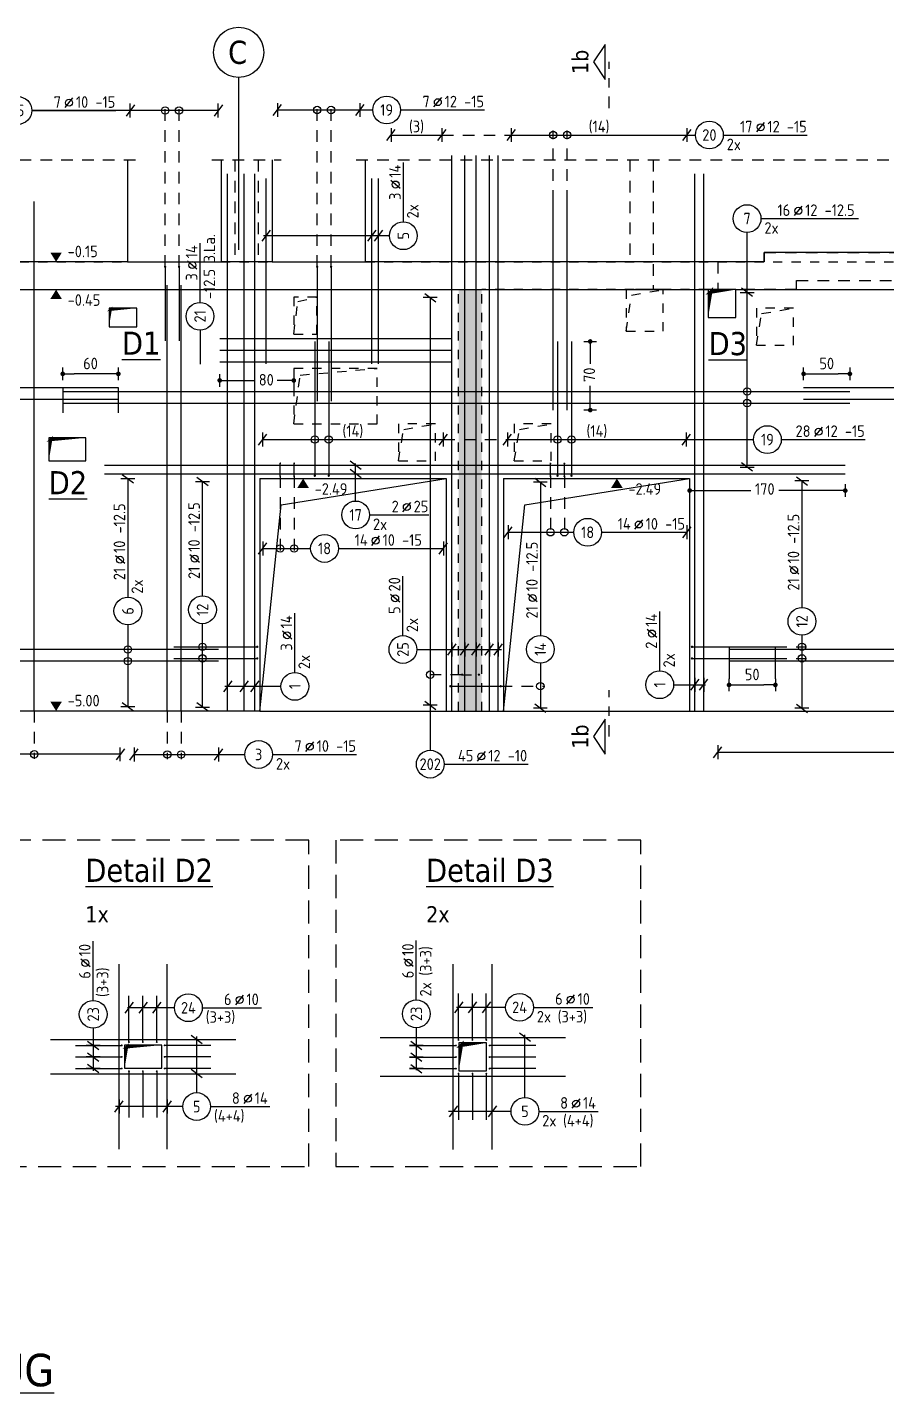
# Model space of a CAD drawing. Extents: x -36 to 85, y -7 to 53.
# Drawn here: x 10.54 to 19.82, y 24.54 to 39.28 of the extents above; entities that cross this region are included whole.
import ezdxf
from ezdxf.enums import TextEntityAlignment as Align

# ---------------------------------------------------------------- set-up
doc = ezdxf.new("R2010")
doc.units = 0
doc.header["$LTSCALE"] = 0.5
for name, pattern in [('AUSGEZOGEN', [1000.01, 1000, 0.01]), ('DASHDOTSMALL', [1.05, 0.5, -0.25, 0.05, -0.25]), ('DOT', [0.175, 0.05, -0.125]), ('HIDDEN', [0.375, 0.25, -0.125]), ('HIDDEN2', [0.187, 0.125, -0.062]), ('PUNKT', [0.175, 0.05, -0.125]), ('STRICHLINIE', [0.75, 0.5, -0.25]), ('STRICHPUNKT2', [0.55, 0.25, -0.125, 0.05, -0.125]), ('VERDECKT', [0.375, 0.25, -0.125])]:
    doc.linetypes.add(name, pattern=pattern)
for name, color, linetype in [('ACHSEN', 7, 'Continuous'), ('AFU', 7, 'Continuous'), ('BETON', 7, 'Continuous'), ('DETAIL', 7, 'Continuous'), ('DRUEBER', 7, 'Continuous'), ('grau_mittel', 7, 'Continuous'), ('HILFE', 7, 'Continuous'), ('koten', 7, 'Continuous'), ('MASSE', 7, 'Continuous'), ('OBJEKT', 7, 'Continuous'), ('RND', 7, 'Continuous'), ('SCHATTEN', 15, 'Continuous'), ('SCHNITTE', 7, 'Continuous'), ('SFP_Achsen', 7, 'Continuous'), ('TEXT', 7, 'Continuous'), ('VERDECKT', 7, 'Continuous'), ('WBZ', 7, 'Continuous')]:
    doc.layers.add(name, color=color, linetype=linetype)
doc.layers.add('NOPLOT', color=7, linetype='Continuous', plot=False)
doc.styles.add('helv', font='tahoma.ttf')
doc.styles.add('txt', font='isocp.shx')
doc.linetypes.add('AFU_50K', pattern='A,0.15,["/",Standard,S=0.2,R=0,X=-0.01,Y=-0.1],0.07,["/",Standard,S=0.2,R=0,X=-0.01,Y=-0.1],0.15', length=0.37)
doc.linetypes.add('AFU_50L', pattern='A,0.75,["/",Standard,S=0.2,R=0,X=-0.01,Y=-0.1],0.07,["/",Standard,S=0.2,R=0,X=-0.01,Y=-0.1],0.75', length=1.57)
doc.dimstyles.new('DOT_I', dxfattribs={"dimscale": 0.5, "dimtxt": 0.25, "dimasz": 0.25, "dimexe": 0.1, "dimexo": 0.3, "dimgap": 0.1, "dimtad": 1, "dimdec": 3, "dimzin": 3, "dimtxsty": 'txt', "dimblk": 'DOT', "dimblk1": 'DOT', "dimblk2": 'DOT', "dimsah": 1, "dimcen": 0.1, "dimse1": 1, "dimse2": 1, "dimazin": 0, "dimtfac": 1, "dimtdec": 4, "dimtix": 1, "dimtmove": 2, "dimatfit": 3, "dimfxl": 0, "dimtvp": 1, "dimtolj": 1, "dimtzin": 0, "dimarcsym": 0})

# ---------------------------------------------------------------- blocks, each defined once
blk = doc.blocks.new('okrd_o')
at = {"layer": 'koten', "color": 7, "linetype": 'Continuous'}
blk.add_solid([(-0.125, 0.202), (0.125, 0.202), (0, 0)], dxfattribs=at)
at = {"layer": 'koten', "style": 'txt'}
blk.add_attdef('OKRD', (0.25, 0.1), '', height=0.25, dxfattribs=at)
blk = doc.blocks.new('okrd_u')
at = {"layer": 'koten', "color": 7, "linetype": 'Continuous'}
blk.add_solid([(-0.125, -0.202), (0.125, -0.202), (0, 0)], dxfattribs=at)
at = {"layer": 'koten', "style": 'txt'}
blk.add_attdef('OKRD', (0.25, -0.35), '', height=0.25, dxfattribs=at)
blk = doc.blocks.new('RND_LEI')
at = {"layer": 'RND', "color": 7, "linetype": 'Continuous'}
blk.add_line((1.022, 0.066), (1.19, 0.27), dxfattribs=at)
for centre, radius in [((0, 0), 0.3), ((1.106, 0.168), 0.075)]:
    blk.add_circle(centre, radius, dxfattribs=at)
at = {"layer": 'RND', "color": 7, "linetype": 'Continuous', "style": 'txt'}
blk.add_attdef('ANZ', text='', height=0.25, dxfattribs=at).set_placement((0.931, 0.057), align=Align.RIGHT)
for tag, p in [('DUM', (1.253, 0.057)), ('ABSTD', (1.674, 0.057)), ('POSTXT', (0.374, -0.327))]:
    blk.add_attdef(tag, p, '', height=0.25, dxfattribs=at)
blk.add_attdef('POSL', text='', height=0.25, dxfattribs=at).set_placement((0, 0), align=Align.MIDDLE)
blk = doc.blocks.new('lei_gre')
at = {"layer": 'RND', "color": 7, "linetype": 'Continuous'}
for p, q in [((-0.09, -0.12), (0.09, 0.12)), ((0, 0.15), (0, -0.15))]:
    blk.add_line(p, q, dxfattribs=at)
blk = doc.blocks.new('DOT')
at = {"layer": 'MASSE', "color": 7, "linetype": 'Continuous'}
for p, q in [((0, 0), (-1, 0)), ((0, 0.54), (0, -0.54))]:
    blk.add_line(p, q, dxfattribs=at)
at = {"layer": 'MASSE', "color": 7, "linetype": 'Continuous', "const_width": 0.2}
blk.add_lwpolyline([(-0.1, 0, 1), (0.1, 0, 1)], format="xyb", close=True, dxfattribs=at)
blk = doc.blocks.new('*D36')
at = {"layer": 'Defpoints', "color": 0, "linetype": 'AUSGEZOGEN', "transparency": 16777216}
for p in [(10.92, 35.541), (10.92, 35.541), (11.52, 35.541)]:
    blk.add_point(p, dxfattribs=at)
at = {"layer": 'MASSE', "color": 0, "linetype": 'AUSGEZOGEN', "lineweight": -2, "transparency": 16777216}
blk.add_line((11.395, 35.541), (11.045, 35.541), dxfattribs=at)
at = {"layer": 'MASSE', "color": 0, "linetype": 'AUSGEZOGEN', "lineweight": -2, "transparency": 16777216, "xscale": 0.125, "yscale": 0.125, "zscale": 0.125, "rotation": 180}
blk.add_blockref('DOT', (10.92, 35.541), dxfattribs=at)
at = {"layer": 'MASSE', "color": 0, "linetype": 'AUSGEZOGEN', "lineweight": -2, "transparency": 16777216, "xscale": 0.125, "yscale": 0.125, "zscale": 0.125}
blk.add_blockref('DOT', (11.52, 35.541), dxfattribs=at)
at = {"layer": 'MASSE', "color": 0, "linetype": 'AUSGEZOGEN', "transparency": 16777216, "insert": (11.22, 35.653), "char_height": 0.125, "attachment_point": 5, "style": 'txt'}
blk.add_mtext('\\A1;60', dxfattribs=at)
blk = doc.blocks.new('*D37')
at = {"layer": 'Defpoints', "color": 0, "linetype": 'AUSGEZOGEN', "transparency": 16777216}
for p in [(18.92, 35.541), (19.42, 35.541), (19.42, 35.541)]:
    blk.add_point(p, dxfattribs=at)
at = {"layer": 'MASSE', "color": 0, "linetype": 'AUSGEZOGEN', "lineweight": -2, "transparency": 16777216}
blk.add_line((19.045, 35.541), (19.295, 35.541), dxfattribs=at)
at = {"layer": 'MASSE', "color": 0, "linetype": 'AUSGEZOGEN', "lineweight": -2, "transparency": 16777216, "xscale": 0.125, "yscale": 0.125, "zscale": 0.125, "rotation": 180}
blk.add_blockref('DOT', (18.92, 35.541), dxfattribs=at)
at = {"layer": 'MASSE', "color": 0, "linetype": 'AUSGEZOGEN', "lineweight": -2, "transparency": 16777216, "xscale": 0.125, "yscale": 0.125, "zscale": 0.125}
blk.add_blockref('DOT', (19.42, 35.541), dxfattribs=at)
at = {"layer": 'MASSE', "color": 0, "linetype": 'AUSGEZOGEN', "transparency": 16777216, "insert": (19.17, 35.653), "char_height": 0.125, "attachment_point": 5, "style": 'txt'}
blk.add_mtext('\\A1;50', dxfattribs=at)
blk = doc.blocks.new('*D41')
at = {"layer": 'Defpoints', "color": 0, "linetype": 'AUSGEZOGEN', "transparency": 16777216}
for p in [(18.115, 32.182), (18.615, 32.182), (18.615, 32.182)]:
    blk.add_point(p, dxfattribs=at)
at = {"layer": 'MASSE', "color": 0, "linetype": 'AUSGEZOGEN', "lineweight": -2, "transparency": 16777216}
blk.add_line((18.24, 32.182), (18.49, 32.182), dxfattribs=at)
at = {"layer": 'MASSE', "color": 0, "linetype": 'AUSGEZOGEN', "lineweight": -2, "transparency": 16777216, "xscale": 0.125, "yscale": 0.125, "zscale": 0.125, "rotation": 180}
blk.add_blockref('DOT', (18.115, 32.182), dxfattribs=at)
at = {"layer": 'MASSE', "color": 0, "linetype": 'AUSGEZOGEN', "lineweight": -2, "transparency": 16777216, "xscale": 0.125, "yscale": 0.125, "zscale": 0.125}
blk.add_blockref('DOT', (18.615, 32.182), dxfattribs=at)
at = {"layer": 'MASSE', "color": 0, "linetype": 'AUSGEZOGEN', "transparency": 16777216, "insert": (18.365, 32.295), "char_height": 0.125, "attachment_point": 5, "style": 'txt'}
blk.add_mtext('\\A1;50', dxfattribs=at)
blk = doc.blocks.new('*D39')
at = {"layer": 'Defpoints', "color": 0, "linetype": 'AUSGEZOGEN', "transparency": 16777216}
for p in [(17.69, 34.281), (17.69, 34.281), (19.37, 34.281)]:
    blk.add_point(p, dxfattribs=at)
at = {"layer": 'MASSE', "color": 0, "linetype": 'AUSGEZOGEN', "lineweight": -2, "transparency": 16777216}
for p, q in [((17.815, 34.281), (18.351, 34.281)), ((19.245, 34.281), (18.651, 34.281))]:
    blk.add_line(p, q, dxfattribs=at)
at = {"layer": 'MASSE', "color": 0, "linetype": 'AUSGEZOGEN', "lineweight": -2, "transparency": 16777216, "xscale": 0.125, "yscale": 0.125, "zscale": 0.125, "rotation": 180}
blk.add_blockref('DOT', (17.69, 34.281), dxfattribs=at)
at = {"layer": 'MASSE', "color": 0, "linetype": 'AUSGEZOGEN', "lineweight": -2, "transparency": 16777216, "xscale": 0.125, "yscale": 0.125, "zscale": 0.125}
blk.add_blockref('DOT', (19.37, 34.281), dxfattribs=at)
at = {"layer": 'MASSE', "color": 0, "linetype": 'AUSGEZOGEN', "transparency": 16777216, "insert": (18.501, 34.298), "char_height": 0.125, "attachment_point": 5, "style": 'txt'}
blk.add_mtext('\\A1;170', dxfattribs=at)
blk = doc.blocks.new('*D42')
at = {"layer": 'Defpoints', "color": 0, "linetype": 'AUSGEZOGEN', "transparency": 16777216}
for p in [(16.616, 35.891), (16.616, 35.891), (16.616, 35.15)]:
    blk.add_point(p, dxfattribs=at)
at = {"layer": 'MASSE', "color": 0, "linetype": 'AUSGEZOGEN', "lineweight": -2, "transparency": 16777216}
for p, q in [((16.616, 35.766), (16.616, 35.649)), ((16.616, 35.275), (16.616, 35.412))]:
    blk.add_line(p, q, dxfattribs=at)
at = {"layer": 'MASSE', "color": 0, "linetype": 'AUSGEZOGEN', "lineweight": -2, "transparency": 16777216, "xscale": 0.125, "yscale": 0.125, "zscale": 0.125}
for p, rotation in [((16.616, 35.891), 90), ((16.616, 35.15), 270)]:
    blk.add_blockref('DOT', p, dxfattribs=dict(at, rotation=rotation))
at = {"layer": 'MASSE', "color": 0, "linetype": 'AUSGEZOGEN', "transparency": 16777216, "insert": (16.606, 35.531), "char_height": 0.125, "attachment_point": 5, "rotation": 90, "style": 'txt'}
blk.add_mtext('\\A1;70', dxfattribs=at)
blk = doc.blocks.new('*D29')
at = {"layer": 'Defpoints', "color": 0, "linetype": 'AUSGEZOGEN', "transparency": 16777216}
for p in [(12.615, 35.47), (13.415, 35.47), (13.415, 35.47)]:
    blk.add_point(p, dxfattribs=at)
at = {"layer": 'MASSE', "color": 0, "linetype": 'AUSGEZOGEN', "lineweight": -2, "transparency": 16777216}
for p, q in [((12.74, 35.47), (12.999, 35.47)), ((13.29, 35.47), (13.237, 35.47))]:
    blk.add_line(p, q, dxfattribs=at)
at = {"layer": 'MASSE', "color": 0, "linetype": 'AUSGEZOGEN', "lineweight": -2, "transparency": 16777216, "xscale": 0.125, "yscale": 0.125, "zscale": 0.125, "rotation": 180}
blk.add_blockref('DOT', (12.615, 35.47), dxfattribs=at)
at = {"layer": 'MASSE', "color": 0, "linetype": 'AUSGEZOGEN', "lineweight": -2, "transparency": 16777216, "xscale": 0.125, "yscale": 0.125, "zscale": 0.125}
blk.add_blockref('DOT', (13.415, 35.47), dxfattribs=at)
at = {"layer": 'MASSE', "color": 0, "linetype": 'AUSGEZOGEN', "transparency": 16777216, "insert": (13.118, 35.477), "char_height": 0.125, "attachment_point": 5, "style": 'txt'}
blk.add_mtext('\\A1;80', dxfattribs=at)
blk = doc.blocks.new('SCHN-2')
at = {"layer": 'SCHNITTE', "color": 6, "linetype": 'Continuous'}
blk.add_lwpolyline([(0.378, 0.088), (0, 0.34), (-0.378, 0.088)], close=True, dxfattribs=at)
at = {"layer": 'SCHNITTE', "color": 1, "linetype": 'DASHDOTSMALL', "style": 'helv'}
blk.add_attdef('SCHN-2', text='', height=0.35, dxfattribs=at).set_placement((0, 0.45), align=Align.CENTER)

msp = doc.modelspace()

# ---------------------------------------------------------------- hatches: boundary and pattern name
at = {"layer": 'grau_mittel'}
h = msp.add_hatch(color=61, dxfattribs=at)
h.paths.add_polyline_path([(6.4447, 31.8204), (6.8147, 31.8204), (6.8147, 31.9004), (6.6947, 31.9004), (6.6947, 36.4504), (6.4447, 36.4504)])
h.paths.add_polyline_path([(9.1947, 36.4504), (8.9447, 36.4504), (8.9447, 31.9004), (9.1947, 31.9004)])
h.paths.add_polyline_path([(15.4447, 36.4504), (15.1947, 36.4504), (15.1947, 31.9004), (15.4447, 31.9004)])

# ---------------------------------------------------------------- linework, layer by layer
at = {"layer": 'ACHSEN', "color": 140, "linetype": 'AUSGEZOGEN'}
msp.add_line((12.8197, 38.7422), (12.8197, 36.8818), dxfattribs=at)
at = {"layer": 'AFU', "color": 8, "linetype": 'AFU_50L'}
for p, q in [((11.6197, 36.7504), (7.8547, 36.7504)), ((18.4947, 36.7504), (14.1897, 36.7504)), ((29.6197, 36.8504), (18.4947, 36.8504)), ((18.4947, 36.8504), (18.4947, 36.7504)), ((9.6947, 36.4504), (17.8897, 36.4504)), ((18.1897, 36.4504), (25.5497, 36.4504)), ((13.0497, 31.9004), (8.8247, 31.9004)), ((15.0597, 31.9004), (15.6797, 31.9004)), ((17.6897, 31.9004), (32.4947, 31.9004))]:
    msp.add_line(p, q, dxfattribs=at)
at = {"layer": 'AFU', "color": 8, "linetype": 'AFU_50K'}
msp.add_line((13.1797, 36.7504), (12.6297, 36.7504), dxfattribs=at)
at = {"layer": 'BETON', "color": 6, "linetype": 'AUSGEZOGEN'}
for p, q in [((11.6197, 37.8504), (11.6197, 36.7504)), ((12.6297, 37.8504), (12.6297, 36.7504)), ((13.1797, 37.8504), (13.1797, 36.7504)), ((14.1897, 36.7504), (14.1897, 37.8504)), ((11.6197, 36.7504), (12.6297, 36.7504)), ((13.1797, 36.7504), (14.1897, 36.7504)), ((13.0497, 34.4104), (13.0497, 31.9004)), ((13.0497, 34.4104), (15.0597, 34.4104)), ((15.0597, 34.4104), (15.0597, 31.9004)), ((15.6797, 34.4104), (15.6797, 31.9004)), ((15.6797, 34.4104), (17.6897, 34.4104)), ((17.6897, 34.4104), (17.6897, 31.9004))]:
    msp.add_line(p, q, dxfattribs=at)
for points in [[(17.8897, 36.4504), (17.8897, 36.1504), (18.1897, 36.1504), (18.1897, 36.4504)], [(11.4197, 36.2504), (11.4197, 36.0504), (11.7197, 36.0504), (11.7197, 36.2504)], [(10.7697, 34.8504), (10.7697, 34.6004), (11.1697, 34.6004), (11.1697, 34.8504)], [(15.1975, 28.3166), (15.1975, 28.0166), (15.4975, 28.0166), (15.4975, 28.3166)], [(11.5887, 28.2931), (11.5887, 28.0431), (11.9887, 28.0431), (11.9887, 28.2931)]]:
    msp.add_lwpolyline(points, close=True, dxfattribs=at)
at = {"layer": 'DETAIL', "color": 102, "linetype": 'STRICHLINIE'}
for points in [[(10.2795, 26.981), (13.5759, 26.981), (13.5759, 30.5052), (10.2795, 30.5052)], [(13.8676, 26.981), (17.164, 26.981), (17.164, 30.5052), (13.8676, 30.5052)]]:
    msp.add_lwpolyline(points, close=True, dxfattribs=at)
at = {"layer": 'DRUEBER', "color": 7, "linetype": 'DOT'}
for p, q in [((7.8547, 36.7504), (11.6197, 36.7504)), ((12.6297, 36.7504), (13.1797, 36.7504)), ((14.1897, 36.7504), (29.7697, 36.7504)), ((9.6947, 36.4504), (15.1947, 36.4504)), ((17.8897, 36.4504), (15.4447, 36.4504)), ((18.1897, 36.4504), (25.5497, 36.4504))]:
    msp.add_line(p, q, dxfattribs=at)
at = {"layer": 'DRUEBER', "color": 7, "linetype": 'PUNKT'}
for p, q in [((15.1947, 31.9004), (15.1947, 36.4504)), ((15.4447, 31.9004), (15.4447, 36.4504))]:
    msp.add_line(p, q, dxfattribs=at)
at = {"layer": 'HILFE', "color": 102, "linetype": 'HIDDEN'}
for p, q in [((7.7547, 37.8504), (11.7197, 37.8504)), ((12.5297, 37.8504), (13.2797, 37.8504)), ((14.0897, 37.8504), (29.8697, 37.8504))]:
    msp.add_line(p, q, dxfattribs=at)
at = {"layer": 'HILFE', "color": 102, "linetype": 'AUSGEZOGEN'}
for p, q in [((13.2791, 34.1268), (15.0597, 34.4104)), ((15.9091, 34.1268), (17.6897, 34.4104)), ((13.0497, 31.9004), (13.2791, 34.1268)), ((15.6797, 31.9004), (15.9091, 34.1268))]:
    msp.add_line(p, q, dxfattribs=at)
at = {"layer": 'NOPLOT', "color": 191, "linetype": 'AUSGEZOGEN'}
for p, q in [((10.9197, 35.3928), (10.9197, 35.1211)), ((11.5197, 35.3928), (11.5197, 35.1211)), ((18.1146, 32.5936), (18.1146, 32.2466)), ((18.6146, 32.5936), (18.6146, 32.2466))]:
    msp.add_line(p, q, dxfattribs=at)
at = {"layer": 'OBJEKT', "color": 7, "linetype": 'AUSGEZOGEN'}
for p, q in [((13.0497, 31.9004), (15.0597, 31.9004)), ((15.6797, 31.9004), (17.6897, 31.9004))]:
    msp.add_line(p, q, dxfattribs=at)
at = {"layer": 'RND', "color": 7, "linetype": 'AUSGEZOGEN'}
for p, q in [((11.6496, 38.385), (10.5858, 38.385)), ((10.5858, 38.385), (11.4921, 38.385)), ((12.5999, 38.385), (11.6496, 38.385)), ((13.2383, 38.3905), (14.1289, 38.3905)), ((14.1289, 38.3905), (14.2675, 38.3905)), ((14.5675, 38.3905), (15.4737, 38.3905)), ((14.4651, 38.1198), (15.0153, 38.1198)), ((15.7625, 38.1198), (17.6607, 38.1198)), ((17.6607, 38.1198), (17.7528, 38.1198)), ((18.0528, 38.1198), (18.9591, 38.1198)), ((14.5983, 37.1824), (14.5983, 37.8224)), ((18.46, 37.2177), (19.5125, 37.2177)), ((18.31, 36.4205), (18.31, 37.0677)), ((12.4024, 36.3122), (12.4024, 36.9522)), ((18.31, 34.5348), (18.31, 36.4205)), ((14.8883, 36.3642), (14.8883, 31.9621)), ((13.0771, 34.8314), (15.0284, 34.8314)), ((15.7221, 34.8314), (17.6533, 34.8314)), ((17.6533, 34.8314), (18.3791, 34.8314)), ((18.6791, 34.8314), (19.5853, 34.8314)), ((11.6234, 34.4092), (11.6234, 33.1308)), ((12.4292, 33.1435), (12.4292, 34.3779)), ((16.0772, 34.3701), (16.0772, 32.7169)), ((18.9019, 34.3845), (18.9019, 33.0186)), ((14.2329, 34.0181), (14.8729, 34.0181)), ((15.7294, 33.8305), (16.438, 33.8305)), ((16.738, 33.8305), (17.6605, 33.8305)), ((13.08, 33.6557), (13.5971, 33.6557)), ((13.8971, 33.6557), (15.0301, 33.6557)), ((14.5933, 32.715), (14.5933, 33.355)), ((13.4264, 32.316), (13.4264, 32.956)), ((17.3665, 32.3341), (17.3665, 32.9741)), ((11.6234, 32.8308), (11.6234, 31.9459)), ((12.4292, 31.9437), (12.4292, 32.8435)), ((18.9019, 32.7186), (18.9019, 31.9299)), ((16.0772, 32.4169), (16.0772, 31.9321)), ((14.8883, 31.9621), (14.8883, 31.4768)), ((11.5415, 31.4327), (9.2946, 31.4327)), ((11.69, 31.4311), (12.6032, 31.4311)), ((12.6032, 31.4311), (12.8852, 31.4311)), ((13.1852, 31.4311), (14.0914, 31.4311)), ((17.9937, 31.4552), (24.9398, 31.4552)), ((15.0383, 31.3268), (15.9445, 31.3268)), ((11.2488, 28.7757), (11.2488, 29.4157)), ((14.7381, 28.7807), (14.7381, 29.4207)), ((12.4272, 28.6965), (13.0672, 28.6965)), ((16.0027, 28.7006), (16.6427, 28.7006)), ((12.5164, 27.6296), (13.1564, 27.6296)), ((16.0608, 27.5776), (16.7008, 27.5776))]:
    msp.add_line(p, q, dxfattribs=at)
at = {"layer": 'RND', "color": 102, "linetype": 'VERDECKT'}
for p, q in [((12.0259, 36.6974), (12.0259, 38.435)), ((12.1759, 36.6974), (12.1759, 38.435)), ((13.6675, 36.6974), (13.6675, 38.4405)), ((13.8175, 36.6974), (13.8175, 38.4405)), ((16.2162, 37.4004), (16.2162, 38.1698)), ((16.3662, 37.4004), (16.3662, 38.1698)), ((13.2687, 34.4351), (13.2687, 33.6057)), ((13.4187, 34.4351), (13.4187, 33.6057)), ((16.1868, 34.4351), (16.1868, 33.7805)), ((16.3368, 34.4351), (16.3368, 33.7805)), ((18.6146, 32.5936), (18.9519, 32.5936)), ((18.6146, 32.4686), (18.9519, 32.4686)), ((15.2326, 32.2928), (14.8383, 32.2928)), ((15.6494, 32.1678), (16.1272, 32.1678)), ((10.6124, 31.9004), (10.6124, 31.3827)), ((12.0492, 31.9004), (12.0492, 31.3811)), ((12.1992, 31.9004), (12.1992, 31.3811))]:
    msp.add_line(p, q, dxfattribs=at)
at = {"layer": 'RND', "color": 7, "linetype": 'VERDECKT'}
for p, q in [((15.0153, 38.1198), (15.7625, 38.1198)), ((15.0284, 34.8314), (15.7221, 34.8314))]:
    msp.add_line(p, q, dxfattribs=at)
at = {"layer": 'RND', "color": 102, "linetype": 'AUSGEZOGEN'}
for p, q in [((14.4483, 37.0324), (13.0864, 37.0324)), ((12.4024, 36.0122), (12.4024, 35.6452)), ((14.0829, 34.1681), (14.0829, 34.5739)), ((14.7433, 32.565), (15.6566, 32.565)), ((13.2764, 32.166), (12.6688, 32.166)), ((17.5165, 32.1841), (17.8624, 32.1841)), ((12.1272, 28.6965), (11.6209, 28.6965)), ((15.7027, 28.7006), (15.1704, 28.7006)), ((11.2488, 28.4757), (11.2488, 28.0137)), ((14.7381, 28.4807), (14.7381, 28.0235)), ((12.3664, 27.7796), (12.3664, 28.3875)), ((15.9108, 27.7276), (15.9108, 28.4033)), ((12.2164, 27.6296), (11.4907, 27.6296)), ((15.7608, 27.5776), (15.0851, 27.5776))]:
    msp.add_line(p, q, dxfattribs=at)
at = {"layer": 'RND', "color": 1, "linetype": 'AUSGEZOGEN'}
for points in [[(15.122, 31.9004), (15.122, 37.9004)], [(15.2607, 31.9004), (15.2607, 37.9004)], [(15.3827, 31.9004), (15.3827, 37.9004)], [(15.527, 31.9004), (15.527, 37.9004)], [(15.6231, 31.9004), (15.6231, 37.9004)], [(12.6992, 31.9004), (12.6992, 37.7004)], [(12.8777, 31.9004), (12.8777, 37.7004)], [(12.9931, 31.9004), (12.9931, 37.7004)], [(13.1158, 35.6504), (13.1158, 37.6504)], [(14.2568, 35.6504), (14.2568, 37.6504)], [(14.328, 35.6504), (14.328, 37.6504)], [(17.7462, 31.9004), (17.7462, 37.7004)], [(17.8424, 31.9004), (17.8424, 37.7004)], [(10.6124, 31.9004), (10.6124, 37.4004)], [(16.2162, 35.1504), (16.2162, 37.4004)], [(16.3662, 35.1504), (16.3662, 37.4004)], [(12.0259, 36.6974), (12.0259, 35.8974)], [(12.1759, 36.6974), (12.1759, 35.8974)], [(13.6675, 36.6974), (13.6675, 35.2474)], [(13.8175, 36.6974), (13.8175, 35.2474)], [(12.0492, 31.9004), (12.0492, 36.5004)], [(12.1992, 31.9004), (12.1992, 36.5004)], [(12.6147, 35.9213), (15.1147, 35.9213)], [(13.642, 35.8911), (13.642, 34.4411)], [(13.792, 35.8911), (13.792, 34.4411)], [(16.263, 35.8911), (16.263, 34.4411)], [(16.413, 35.8911), (16.413, 34.4411)], [(12.6147, 35.7963), (15.1147, 35.7963)], [(12.6147, 35.6713), (15.1147, 35.6713)], [(3.0197, 35.3928), (11.5197, 35.3928)], [(18.9197, 35.3928), (27.7197, 35.3928)], [(3.0197, 35.2678), (11.5197, 35.2678)], [(10.9197, 35.3506), (19.4197, 35.3506)], [(18.9197, 35.2678), (27.7197, 35.2678)], [(10.9197, 35.2256), (19.4197, 35.2256)], [(11.3697, 34.555), (19.3697, 34.555)], [(13.2687, 34.4351), (13.2687, 34.5743)], [(13.4187, 34.4351), (13.4187, 34.5743)], [(16.1868, 34.4351), (16.1868, 34.5735)], [(16.3368, 34.4351), (16.3368, 34.5735)], [(11.3697, 34.4633), (19.3697, 34.4633)], [(12.1202, 32.5936), (13.0202, 32.5936)], [(17.7146, 32.5936), (18.6146, 32.5936)], [(12.6002, 32.5644), (9.2002, 32.5644)], [(12.6002, 32.4394), (9.2002, 32.4394)], [(12.1202, 32.4686), (13.0202, 32.4686)], [(17.7146, 32.4686), (18.6146, 32.4686)], [(27.6146, 32.5644), (18.1146, 32.5644)], [(27.6146, 32.4394), (18.1146, 32.4394)], [(15.1057, 32.1678), (15.6494, 32.1678)], [(11.5288, 27.1681), (11.5288, 29.1681)], [(12.0485, 27.1681), (12.0485, 29.1681)], [(15.1376, 27.1666), (15.1376, 29.1666)], [(15.5573, 27.1666), (15.5573, 29.1666)], [(11.6352, 28.3253), (11.6352, 28.8253)], [(11.7852, 28.3253), (11.7852, 28.8253)], [(11.9352, 28.3253), (11.9352, 28.8253)], [(15.194, 28.3488), (15.194, 28.8488)], [(15.344, 28.3488), (15.344, 28.8488)], [(15.494, 28.3488), (15.494, 28.8488)], [(10.7887, 28.353), (12.7887, 28.353)], [(14.3475, 28.3765), (16.3475, 28.3765)], [(11.0573, 28.2903), (11.5573, 28.2903)], [(11.0573, 28.1653), (11.5573, 28.1653)], [(12.52, 28.2903), (12.02, 28.2903)], [(12.52, 28.1653), (12.02, 28.1653)], [(14.6661, 28.2888), (15.1661, 28.2888)], [(14.6661, 28.1638), (15.1661, 28.1638)], [(16.0288, 28.2888), (15.5288, 28.2888)], [(16.0288, 28.1638), (15.5288, 28.1638)], [(11.0573, 28.0403), (11.5573, 28.0403)], [(12.52, 28.0403), (12.02, 28.0403)], [(14.6661, 28.0388), (15.1661, 28.0388)], [(16.0288, 28.0388), (15.5288, 28.0388)], [(10.7887, 27.9833), (12.7887, 27.9833)], [(11.6352, 28.0109), (11.6352, 27.5109)], [(11.7852, 28.0109), (11.7852, 27.5109)], [(11.9352, 28.0109), (11.9352, 27.5109)], [(14.3475, 27.9568), (16.3475, 27.9568)], [(15.194, 27.9845), (15.194, 27.4845)], [(15.344, 27.9845), (15.344, 27.4845)], [(15.494, 27.9845), (15.494, 27.4845)]]:
    msp.add_lwpolyline(points, dxfattribs=at)
at = {"layer": 'RND', "color": 7, "linetype": 'AUSGEZOGEN'}
for points, const_width in [([(12.0196, 36.6974, 1), (12.0321, 36.6974, 1)], 0.0125), ([(12.1696, 36.6974, 1), (12.1821, 36.6974, 1)], 0.0125), ([(13.6612, 36.6974, 1), (13.6737, 36.6974, 1)], 0.0125), ([(13.8112, 36.6974, 1), (13.8237, 36.6974, 1)], 0.0125), ([(13.2637, 34.5743, 1), (13.2737, 34.5743, 1)], 0.01), ([(13.4137, 34.5743, 1), (13.4237, 34.5743, 1)], 0.01), ([(16.1818, 34.5735, 1), (16.1918, 34.5735, 1)], 0.01), ([(16.3318, 34.5735, 1), (16.3418, 34.5735, 1)], 0.01), ([(13.2637, 34.4351, 1), (13.2737, 34.4351, 1)], 0.01), ([(13.4137, 34.4351, 1), (13.4237, 34.4351, 1)], 0.01), ([(13.6358, 34.4411, 1), (13.6483, 34.4411, 1)], 0.0125), ([(13.7858, 34.4411, 1), (13.7983, 34.4411, 1)], 0.0125), ([(16.1818, 34.4351, 1), (16.1918, 34.4351, 1)], 0.01), ([(16.2568, 34.4411, 1), (16.2693, 34.4411, 1)], 0.0125), ([(16.3318, 34.4351, 1), (16.3418, 34.4351, 1)], 0.01), ([(16.4068, 34.4411, 1), (16.4193, 34.4411, 1)], 0.0125), ([(13.014, 32.5936, 1), (13.0265, 32.5936, 1)], 0.0125), ([(17.7084, 32.5936, 1), (17.7209, 32.5936, 1)], 0.0125), ([(13.014, 32.4686, 1), (13.0265, 32.4686, 1)], 0.0125), ([(17.7084, 32.4686, 1), (17.7209, 32.4686, 1)], 0.0125), ([(15.2263, 32.2928, 1), (15.2388, 32.2928, 1)], 0.0125), ([(15.4201, 32.2928, -1), (15.4076, 32.2928, -1)], 0.0125), ([(15.0994, 32.1678, 1), (15.1119, 32.1678, 1)], 0.0125), ([(15.6557, 32.1678, -1), (15.6432, 32.1678, -1)], 0.0125), ([(11.6302, 28.3253, -1), (11.6402, 28.3253, -1)], 0.01), ([(11.7802, 28.3253, -1), (11.7902, 28.3253, -1)], 0.01), ([(11.9302, 28.3253, -1), (11.9402, 28.3253, -1)], 0.01), ([(15.189, 28.3488, -1), (15.199, 28.3488, -1)], 0.01), ([(15.339, 28.3488, -1), (15.349, 28.3488, -1)], 0.01), ([(15.489, 28.3488, -1), (15.499, 28.3488, -1)], 0.01), ([(11.5623, 28.2903, -1), (11.5523, 28.2903, -1)], 0.01), ([(11.5623, 28.1653, -1), (11.5523, 28.1653, -1)], 0.01), ([(12.015, 28.2903, 1), (12.025, 28.2903, 1)], 0.01), ([(12.015, 28.1653, 1), (12.025, 28.1653, 1)], 0.01), ([(15.1711, 28.2888, -1), (15.1611, 28.2888, -1)], 0.01), ([(15.1711, 28.1638, -1), (15.1611, 28.1638, -1)], 0.01), ([(15.5238, 28.2888, 1), (15.5338, 28.2888, 1)], 0.01), ([(15.5238, 28.1638, 1), (15.5338, 28.1638, 1)], 0.01), ([(11.5623, 28.0403, -1), (11.5523, 28.0403, -1)], 0.01), ([(11.6302, 28.0109, 1), (11.6402, 28.0109, 1)], 0.01), ([(11.7802, 28.0109, 1), (11.7902, 28.0109, 1)], 0.01), ([(11.9302, 28.0109, 1), (11.9402, 28.0109, 1)], 0.01), ([(12.015, 28.0403, 1), (12.025, 28.0403, 1)], 0.01), ([(15.1711, 28.0388, -1), (15.1611, 28.0388, -1)], 0.01), ([(15.5238, 28.0388, 1), (15.5338, 28.0388, 1)], 0.01), ([(15.189, 27.9845, 1), (15.199, 27.9845, 1)], 0.01), ([(15.339, 27.9845, 1), (15.349, 27.9845, 1)], 0.01), ([(15.489, 27.9845, 1), (15.499, 27.9845, 1)], 0.01)]:
    msp.add_lwpolyline(points, format="xyb", close=True, dxfattribs=dict(at, const_width=const_width))
at = {"layer": 'RND', "color": 1, "linetype": 'HIDDEN2'}
msp.add_lwpolyline([(15.2326, 32.2928), (15.4138, 32.2928)], dxfattribs=at)
at = {"layer": 'RND', "color": 7, "linetype": 'AUSGEZOGEN'}
for centre in [(12.0259, 38.385), (12.1759, 38.385), (13.6675, 38.3905), (13.8175, 38.3905), (16.2162, 38.1198), (16.3662, 38.1198), (18.31, 35.3506), (18.31, 35.2256), (13.642, 34.8314), (13.792, 34.8314), (16.263, 34.8314), (16.413, 34.8314), (16.1868, 33.8305), (16.3368, 33.8305), (13.2687, 33.6557), (13.4187, 33.6557), (11.6234, 32.5644), (12.4292, 32.5936), (18.9019, 32.5936), (11.6234, 32.4394), (12.4292, 32.4686), (18.9019, 32.4686), (14.8883, 32.2928), (16.0772, 32.1678), (10.6124, 31.4327), (12.0492, 31.4311), (12.1992, 31.4311)]:
    msp.add_circle(centre, 0.04, dxfattribs=at)
at = {"layer": 'SCHATTEN', "color": 1, "linetype": 'AUSGEZOGEN'}
for points in [[(17.8897, 36.1504, 0, 0.0489, 0), (17.9141, 36.4484, 0, 0, 0), (17.8917, 36.426, 0.0489, 0, 0), (18.1897, 36.4504, 0, 0, 0)], [(11.4197, 36.0504, 0, 0.0326, 0), (11.4359, 36.249, 0, 0, 0), (11.4205, 36.2348, 0.0311, 0, 0), (11.7197, 36.2504, 0, 0, 0)], [(10.7697, 34.6004, 0, 0.0408, 0), (10.79, 34.8487, 0, 0, 0), (10.7706, 34.8311, 0.0386, 0, 0), (11.1697, 34.8504, 0, 0, 0)], [(11.5887, 28.0431, 0, 0.0408, 0), (11.609, 28.2915, 0, 0, 0), (11.5896, 28.2738, 0.0386, 0, 0), (11.9887, 28.2931, 0, 0, 0)], [(15.1975, 28.0166, 0, 0.0489, 0), (15.2218, 28.3146, 0, 0, 0), (15.1995, 28.2923, 0.0489, 0, 0), (15.4975, 28.3166, 0, 0, 0)]]:
    msp.add_lwpolyline(points, format="xyseb", dxfattribs=at)
at = {"layer": 'SCHNITTE', "color": 6, "linetype": 'STRICHPUNKT2'}
for p, q in [((16.8204, 38.4098), (16.8204, 38.9098)), ((16.8204, 31.6243), (16.8204, 32.1243))]:
    msp.add_line(p, q, dxfattribs=at)
at = {"layer": 'SFP_Achsen', "color": 7, "linetype": 'AUSGEZOGEN'}
msp.add_circle((12.8197, 39.0126), 0.2705, dxfattribs=at)
at = {"layer": 'VERDECKT', "color": 7, "linetype": 'HIDDEN'}
for p, q in [((12.7797, 37.8504), (12.7797, 36.7504)), ((13.0297, 37.8504), (13.0297, 36.7504)), ((17.0447, 37.8504), (17.0447, 36.7504)), ((17.2947, 37.8504), (17.2947, 36.4504)), ((11.6197, 36.7504), (7.8547, 36.7504)), ((12.7797, 36.7504), (12.6297, 36.7504)), ((13.1797, 36.7504), (13.0297, 36.7504)), ((17.0447, 36.7504), (14.1897, 36.7504)), ((18.4947, 36.7504), (17.9947, 36.7504)), ((17.9947, 36.7504), (17.9947, 36.4504)), ((18.4947, 36.7504), (18.4947, 36.8504)), ((18.4947, 36.8504), (29.3697, 36.8504)), ((9.6947, 36.4504), (17.2947, 36.4504)), ((18.8445, 36.4504), (18.1897, 36.4504)), ((18.8445, 36.5504), (27.6947, 36.5504)), ((18.8445, 36.4504), (18.8445, 36.5504))]:
    msp.add_line(p, q, dxfattribs=at)
at = {"layer": 'WBZ', "color": 102, "linetype": 'HIDDEN2'}
for p, q in [((17.0618, 36.3919), (17.4047, 36.4504)), ((13.4147, 35.9704), (13.4595, 36.3216)), ((13.4595, 36.3216), (13.6647, 36.3704)), ((17.0047, 36.0004), (17.0618, 36.3919)), ((18.4097, 35.8504), (18.4668, 36.1919)), ((18.4668, 36.1919), (18.8097, 36.2504)), ((13.4847, 35.5274), (14.3147, 35.6004)), ((13.4147, 35.0004), (13.4847, 35.5274)), ((14.6017, 34.9419), (14.9447, 35.0004)), ((15.8518, 34.9419), (16.1947, 35.0004)), ((14.5447, 34.6004), (14.6017, 34.9419)), ((15.7947, 34.6004), (15.8518, 34.9419))]:
    msp.add_line(p, q, dxfattribs=at)
for points in [[(17.0047, 36.0004), (17.4047, 36.0004), (17.4047, 36.4504), (17.0047, 36.4504)], [(13.6647, 35.9704), (13.6647, 36.3704), (13.4147, 36.3704), (13.4147, 35.9704)], [(18.4097, 35.8504), (18.8097, 35.8504), (18.8097, 36.2504), (18.4097, 36.2504)], [(13.4147, 35.0004), (14.3147, 35.0004), (14.3147, 35.6004), (13.4147, 35.6004)], [(14.5447, 34.6004), (14.9447, 34.6004), (14.9447, 35.0004), (14.5447, 35.0004)], [(15.7947, 34.6004), (16.1947, 34.6004), (16.1947, 35.0004), (15.7947, 35.0004)]]:
    msp.add_lwpolyline(points, close=True, dxfattribs=at)

# ---------------------------------------------------------------- block references
at = {"layer": 'koten', "color": 7, "linetype": 'AUSGEZOGEN'}
ref = msp.add_blockref('okrd_o', (10.8484, 36.7504), dxfattribs=dict(at, xscale=0.5, yscale=0.5, zscale=0.5))
ref.add_attrib('OKRD', '-0.15', (10.9734, 36.8004), dxfattribs={"layer": '0', "color": 0, "linetype": 'ByBlock', "height": 0.125, "style": 'txt'})
ref = msp.add_blockref('okrd_u', (10.8484, 36.4504), dxfattribs=dict(at, xscale=0.5, yscale=0.5, zscale=0.5))
ref.add_attrib('OKRD', '-0.45', (10.9734, 36.2754), dxfattribs={"layer": '0', "color": 0, "linetype": 'ByBlock', "height": 0.125, "style": 'txt'})
at = {"layer": 'koten', "color": 7, "linetype": 'AUSGEZOGEN', "xscale": 0.5, "yscale": 0.5, "zscale": 0.5}
for p in [(13.5157, 34.4104), (16.9039, 34.4104)]:
    msp.add_blockref('okrd_u', p, dxfattribs=at).add_auto_attribs({'OKRD': '-2.49'})
at = {"layer": 'koten', "color": 7, "linetype": 'AUSGEZOGEN'}
ref = msp.add_blockref('okrd_o', (10.8484, 31.9004), dxfattribs=dict(at, xscale=0.5, yscale=0.5, zscale=0.5))
ref.add_attrib('OKRD', '-5.00', (10.9734, 31.9504), dxfattribs={"layer": '0', "color": 0, "linetype": 'ByBlock', "height": 0.125, "style": 'txt'})
at = {"layer": 'RND', "color": 7, "linetype": 'AUSGEZOGEN', "xscale": 0.5, "yscale": 0.5, "zscale": 0.5}
for p, values in [((10.4358, 38.385), {'POSL': '15', 'DUM': '10', 'ANZ': '7', 'ABSTD': '-15'}), ((14.4175, 38.3905), {'POSL': '19', 'DUM': '12', 'ANZ': '7', 'ABSTD': '-15'}), ((17.9028, 38.1198), {'POSL': '20', 'DUM': '12', 'ANZ': '17', 'ABSTD': '-15', 'POSTXT': '2x'}), ((18.31, 37.2177), {'POSL': '7', 'DUM': '12', 'ANZ': '16', 'ABSTD': '-12.5', 'POSTXT': '2x'}), ((18.5291, 34.8314), {'POSL': '19', 'DUM': '12', 'ANZ': '28', 'ABSTD': '-15'}), ((14.0829, 34.0181), {'POSL': '17', 'DUM': '25', 'ANZ': '2', 'POSTXT': '2x'}), ((16.588, 33.8305), {'POSL': '18', 'DUM': '10', 'ANZ': '14', 'ABSTD': '-15'}), ((13.7471, 33.6557), {'POSL': '18', 'DUM': '10', 'ANZ': '14', 'ABSTD': '-15'}), ((13.0352, 31.4311), {'POSL': '3', 'DUM': '10', 'ANZ': '7', 'ABSTD': '-15', 'POSTXT': '2x'}), ((14.8883, 31.3268), {'POSL': '202', 'DUM': '12', 'ANZ': '45', 'ABSTD': '-10'}), ((12.2772, 28.6965), {'POSL': '24', 'DUM': '10', 'ANZ': '6', 'POSTXT': '(3+3)'}), ((15.8527, 28.7006), {'POSL': '24', 'DUM': '10', 'ANZ': '6', 'POSTXT': '2x (3+3)'}), ((12.3664, 27.6296), {'POSL': '5', 'DUM': '14', 'ANZ': '8', 'POSTXT': '(4+4)'}), ((15.9108, 27.5776), {'POSL': '5', 'DUM': '14', 'ANZ': '8', 'POSTXT': '2x (4+4)'})]:
    msp.add_blockref('RND_LEI', p, dxfattribs=at).add_auto_attribs(values)
for p, rotation in [((11.6496, 38.385), 180), ((12.5999, 38.385), 180), ((18.31, 36.4205), 90), ((14.8883, 36.3642), 270), ((18.31, 34.5348), 90), ((11.6234, 34.4092), 270), ((12.4292, 34.3779), 90), ((16.0772, 34.3701), 270), ((18.9019, 34.3845), 270), ((14.8883, 31.9621), 270), ((11.6234, 31.9459), 270), ((12.4292, 31.9437), 90), ((16.0772, 31.9321), 270), ((18.9019, 31.9299), 270), ((11.5415, 31.4327), 180)]:
    msp.add_blockref('lei_gre', p, dxfattribs=dict(at, rotation=rotation))
for p in [(13.2383, 38.3905), (14.1289, 38.3905), (14.4651, 38.1198), (15.0153, 38.1198), (15.7625, 38.1198), (17.6607, 38.1198), (13.0771, 34.8314), (15.0284, 34.8314), (15.7221, 34.8314), (17.6533, 34.8314), (15.7294, 33.8305), (17.6605, 33.8305), (13.08, 33.6557), (15.0301, 33.6557), (11.69, 31.4311), (12.6032, 31.4311), (17.9937, 31.4552), (11.5288, 27.6296), (12.0485, 27.6296)]:
    msp.add_blockref('lei_gre', p, dxfattribs=at)
at = {"layer": 'RND', "color": 7, "linetype": 'AUSGEZOGEN', "xscale": 0.5, "yscale": 0.5, "zscale": 0.5, "rotation": 90}
for p, values in [((14.5983, 37.0324), {'POSL': '5', 'DUM': '14', 'ANZ': '3', 'POSTXT': '2x'}), ((12.4024, 36.1622), {'POSL': '21', 'DUM': '14', 'ANZ': '3', 'POSTXT': '-12.5 3.La.'}), ((11.6234, 32.9808), {'POSL': '6', 'DUM': '10', 'ANZ': '21', 'ABSTD': '-12.5', 'POSTXT': '2x'}), ((12.4292, 32.9935), {'POSL': '12', 'DUM': '10', 'ANZ': '21', 'ABSTD': '-12.5'}), ((18.9019, 32.8686), {'POSL': '12', 'DUM': '10', 'ANZ': '21', 'ABSTD': '-12.5'}), ((16.0772, 32.5669), {'POSL': '14', 'DUM': '10', 'ANZ': '21', 'ABSTD': '-12.5'}), ((14.5933, 32.565), {'POSL': '25', 'DUM': '20', 'ANZ': '5', 'POSTXT': '2x'}), ((13.4264, 32.166), {'POSL': '1', 'DUM': '14', 'ANZ': '3', 'POSTXT': '2x'}), ((17.3665, 32.1841), {'POSL': '1', 'DUM': '14', 'ANZ': '2', 'POSTXT': '2x'}), ((11.2488, 28.6257), {'POSL': '23', 'DUM': '10', 'ANZ': '6', 'POSTXT': '(3+3)'}), ((14.7381, 28.6307), {'POSL': '23', 'DUM': '10', 'ANZ': '6', 'POSTXT': '2x (3+3)'})]:
    msp.add_blockref('RND_LEI', p, dxfattribs=at).add_auto_attribs(values)
at = {"layer": 'RND', "color": 102, "linetype": 'AUSGEZOGEN', "xscale": 0.5, "yscale": 0.5, "zscale": 0.5}
for p, rotation in [((13.1158, 37.0324), 180), ((14.2568, 37.0324), 180), ((14.328, 37.0324), 180), ((14.0829, 34.555), 90), ((14.0829, 34.4633), 90), ((12.6992, 32.166), 180), ((12.8777, 32.166), 180), ((12.9931, 32.166), 180), ((11.6352, 28.6965), 180), ((11.7852, 28.6965), 180), ((11.9352, 28.6965), 180), ((15.194, 28.7006), 180), ((15.344, 28.7006), 180), ((15.494, 28.7006), 180), ((11.2488, 28.2903), 270), ((12.3664, 28.353), 90), ((14.7381, 28.2888), 270), ((15.9108, 28.3765), 90), ((11.2488, 28.1653), 270), ((14.7381, 28.1638), 270), ((11.2488, 28.0403), 270), ((12.3664, 27.9833), 90), ((14.7381, 28.0388), 270), ((15.1376, 27.5776), 180), ((15.5573, 27.5776), 180)]:
    msp.add_blockref('lei_gre', p, dxfattribs=dict(at, rotation=rotation))
for p in [(15.122, 32.565), (15.2607, 32.565), (15.3827, 32.565), (15.527, 32.565), (15.6231, 32.565), (17.7462, 32.1841), (17.8424, 32.1841)]:
    msp.add_blockref('lei_gre', p, dxfattribs=at)
at = {"layer": 'SCHNITTE', "color": 6, "linetype": 'STRICHPUNKT2', "xscale": 0.5, "yscale": 0.5, "zscale": 0.5, "rotation": 90}
for p in [(16.8204, 38.9098), (16.8204, 31.6243)]:
    msp.add_blockref('SCHN-2', p, dxfattribs=at).add_auto_attribs({'SCHN-2': '1b'})

# ---------------------------------------------------------------- texts
at = {"layer": 'RND', "color": 7, "linetype": 'AUSGEZOGEN', "style": 'txt'}
for s, p in [('(3)', (14.7402, 38.2123)), ('(14)', (16.7116, 38.2123)), ('(14)', (14.0527, 34.9239)), ('(14)', (16.6877, 34.9239))]:
    msp.add_text(s, height=0.125, dxfattribs=at).set_placement(p, align=Align.MIDDLE)
at = {"layer": 'SFP_Achsen', "color": 6, "linetype": 'AUSGEZOGEN', "style": 'helv'}
msp.add_text('C', height=0.25, dxfattribs=at).set_placement((12.7056, 38.8883))
at = {"layer": 'TEXT', "color": 6, "linetype": 'AUSGEZOGEN', "style": 'helv'}
for s, p in [('%%uD1', (11.5595, 35.747)), ('%%UD3', (17.8942, 35.7431)), ('%%UD2', (10.7685, 34.2407)), ('%%UDetail D2', (11.1643, 30.0557)), ('%%UDetail D3', (14.8438, 30.0557))]:
    msp.add_text(s, height=0.25, dxfattribs=at).set_placement(p)
at = {"layer": 'TEXT', "color": 1, "linetype": 'AUSGEZOGEN', "style": 'helv'}
for s, p in [('1x', (11.1643, 29.6182)), ('2x', (14.8438, 29.6182))]:
    msp.add_text(s, height=0.175, dxfattribs=at).set_placement(p)
at = {"layer": 'TEXT', "color": 5, "linetype": 'AUSGEZOGEN', "style": 'helv'}
msp.add_text('%%UGrundriss Innenwände im 2.UG', height=0.35, dxfattribs=at).set_placement((4.3798, 24.6096))

# ---------------------------------------------------------------- dimensions: what is measured, and where the dimension line sits
at = {"layer": 'MASSE', "color": 7, "linetype": 'AUSGEZOGEN'}
dim = msp.add_linear_dim(base=(16.616, 35.8911), p1=(16.616, 35.1504), p2=(16.616, 35.8911), angle=90, text='70', dimstyle='DOT_I', override={"dimdec": 1, "dimlfac": 100}, dxfattribs=at)
dim.commit()
dim.dimension.update_dxf_attribs({"geometry": '*D42', "text_midpoint": (16.6063, 35.5305), "dimtype": 160})
for base, p1, p2, picture, middle in [((10.9197, 35.5407), (11.5197, 35.5407), (10.9197, 35.5407), '*D36', (11.2197, 35.6532)), ((19.4197, 35.5407), (18.9197, 35.5407), (19.4197, 35.5407), '*D37', (19.1697, 35.6532)), ((18.6146, 32.1821), (18.1146, 32.1821), (18.6146, 32.1821), '*D41', (18.3646, 32.2946))]:
    dim = msp.add_linear_dim(base=base, p1=p1, p2=p2, dimstyle='DOT_I', override={"dimdec": 0, "dimlfac": 100}, dxfattribs=at)
    dim.commit()
    dim.dimension.update_dxf_attribs({"geometry": picture, "text_midpoint": middle})
dim = msp.add_linear_dim(base=(13.4147, 35.4704), p1=(12.6147, 35.4704), p2=(13.4147, 35.4704), dimstyle='DOT_I', override={"dimdec": 0, "dimlfac": 100}, dxfattribs=at)
dim.commit()
dim.dimension.update_dxf_attribs({"geometry": '*D29', "text_midpoint": (13.1178, 35.4769), "dimtype": 160})
dim = msp.add_linear_dim(base=(17.6897, 34.2813), p1=(19.3697, 34.2813), p2=(17.6897, 34.2813), text='170', dimstyle='DOT_I', override={"dimdec": 0, "dimlfac": 100}, dxfattribs=at)
dim.commit()
dim.dimension.update_dxf_attribs({"geometry": '*D39', "text_midpoint": (18.5006, 34.2976), "dimtype": 160})

doc.saveas('drawing.dxf')
